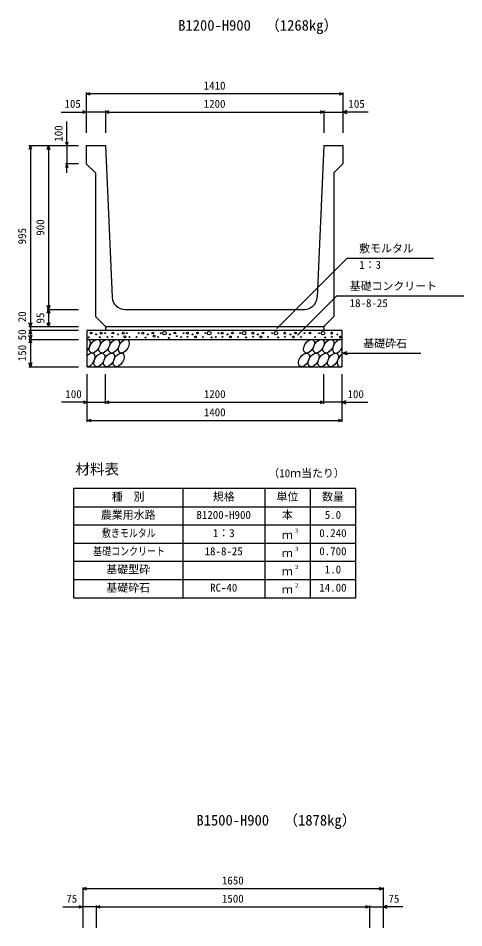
# Model space of a CAD drawing. Units: millimetres, scale not verified. Extents: x -33600 to 33600, y -11880 to 11880.
# Drawn here: x 7089 to 9537, y -5228 to -227 of the extents above; entities that cross this region are included whole.
import ezdxf
from ezdxf.enums import TextEntityAlignment as Align

# ---------------------------------------------------------------- set-up
doc = ezdxf.new("R2010")
doc.units = ezdxf.units.MM
doc.header["$LTSCALE"] = 40
for name, color, linetype, lineweight in [('0-0_DIM', 7, 'Continuous', 25), ('0-2_HATCH', 6, 'Continuous', 25), ('0-3_HYO', 3, 'Continuous', 25), ('0-4_HYO2', 4, 'Continuous', 25), ('0-5_OUTLINE', 3, 'Continuous', 25), ('0-6_TXT', 7, 'Continuous', 25)]:
    doc.layers.add(name, color=color, linetype=linetype, lineweight=lineweight)
doc.styles.add('ＭＳ ゴシック', font='')
doc.styles.get('ＭＳ ゴシック').set_extended_font_data('MS Gothic')

msp = doc.modelspace()

# ---------------------------------------------------------------- linework, layer by layer
at = {"layer": '0-0_DIM'}
for p, q in [((7463.16, -635.67), (7463.16, -858.17)), ((8873.16, -643.17), (7463.16, -643.17)), ((8873.16, -635.67), (8873.16, -858.17)), ((7325.38, -743.17), (7463.16, -743.17)), ((7568.16, -743.17), (7463.16, -743.17)), ((7568.16, -735.67), (7568.16, -858.17)), ((7568.16, -743.17), (8768.16, -743.17)), ((8768.16, -735.67), (8768.16, -858.17)), ((8768.16, -743.17), (8873.16, -743.17)), ((9010.93, -743.17), (8873.16, -743.17)), ((7355.66, -928.17), (7355.66, -795.92)), ((7148.16, -928.17), (7420.66, -928.17)), ((7155.66, -928.17), (7155.66, -1923.17)), ((7255.66, -928.17), (7255.66, -1828.17)), ((7355.66, -928.17), (7355.66, -1028.17)), ((7420.66, -1028.17), (7348.16, -1028.17)), ((7355.66, -1078.17), (7355.66, -1028.17)), ((8895.4, -1546.62), (8509.42, -1932.61)), ((8895.4, -1546.62), (9370.71, -1546.62)), ((8840.14, -1753.88), (8623.33, -1970.69)), ((8840.14, -1753.88), (9537.01, -1753.88)), ((7248.16, -1828.17), (7420.66, -1828.17)), ((7255.66, -1828.17), (7255.66, -1923.17)), ((7148.16, -1923.17), (7420.66, -1923.17)), ((7148.16, -1943.17), (7420.66, -1943.17)), ((7148.16, -1993.17), (7420.66, -1993.17)), ((7155.66, -1993.17), (7155.66, -2143.17)), ((8868.16, -2068.17), (8897.13, -2060.41)), ((8868.16, -2068.17), (9301.47, -2068.17)), ((8868.16, -2068.17), (8897.13, -2075.94)), ((7148.16, -2143.17), (7420.66, -2143.17)), ((7468.16, -2446.6), (7468.16, -2185.24)), ((7568.16, -2346.6), (7568.16, -2185.24)), ((8768.16, -2346.6), (8768.16, -2185.24)), ((8868.16, -2446.6), (8868.16, -2185.24)), ((7468.16, -2339.1), (7326.36, -2339.1)), ((7468.16, -2339.1), (7568.16, -2339.1)), ((7568.16, -2339.1), (8768.16, -2339.1)), ((8868.16, -2339.1), (8768.16, -2339.1)), ((8868.16, -2339.1), (9009.95, -2339.1)), ((7468.16, -2439.1), (8868.16, -2439.1)), ((7443.16, -5005.4), (7443.16, -5227.9)), ((9093.16, -5012.9), (7443.16, -5012.9)), ((9093.16, -5005.4), (9093.16, -5227.9)), ((7334.78, -5112.9), (7443.16, -5112.9)), ((7518.16, -5112.9), (7443.16, -5112.9)), ((7518.16, -5105.4), (7518.16, -5227.9)), ((7518.16, -5112.9), (9018.16, -5112.9)), ((9018.16, -5105.4), (9018.16, -5227.9)), ((9018.16, -5112.9), (9093.16, -5112.9)), ((9201.53, -5112.9), (9093.16, -5112.9))]:
    msp.add_line(p, q, dxfattribs=at)
for points in [[(7484.3, -650.87), (7463.16, -643.17), (7484.3, -635.48)], [(8852.01, -635.48), (8873.16, -643.17), (8852.01, -650.87)], [(7442.01, -735.48), (7463.16, -743.17), (7442.01, -750.87)], [(7589.3, -750.87), (7568.16, -743.17), (7589.3, -735.48)], [(8747.01, -735.48), (8768.16, -743.17), (8747.01, -750.87)], [(8894.3, -735.48), (8873.16, -743.17), (8894.3, -750.87)], [(7163.35, -949.32), (7155.66, -928.17), (7147.96, -949.32)], [(7247.96, -949.32), (7255.66, -928.17), (7263.35, -949.32)], [(7347.96, -907.03), (7355.66, -928.17), (7363.35, -907.03)], [(7363.35, -1049.32), (7355.66, -1028.17), (7347.96, -1049.32)], [(7263.35, -1807.03), (7255.66, -1828.17), (7247.96, -1807.03)], [(7247.96, -1849.32), (7255.66, -1828.17), (7263.35, -1849.32)], [(7163.35, -1902.03), (7155.66, -1923.17), (7147.96, -1902.03)], [(7163.35, -1964.32), (7155.66, -1943.17), (7147.96, -1964.32)], [(7155.66, -1923.17), (7155.66, -1943.17), (7155.66, -1993.17)], [(7263.35, -1902.03), (7255.66, -1923.17), (7247.96, -1902.03)], [(7163.35, -1972.03), (7155.66, -1993.17), (7147.96, -1972.03)], [(7163.35, -2014.32), (7155.66, -1993.17), (7147.96, -2014.32)], [(7163.35, -2122.03), (7155.66, -2143.17), (7147.96, -2122.03)], [(7447.01, -2331.41), (7468.16, -2339.1), (7447.01, -2346.8)], [(7589.3, -2346.8), (7568.16, -2339.1), (7589.3, -2331.41)], [(8747.01, -2331.41), (8768.16, -2339.1), (8747.01, -2346.8)], [(8889.3, -2331.41), (8868.16, -2339.1), (8889.3, -2346.8)], [(7489.3, -2446.8), (7468.16, -2439.1), (7489.3, -2431.41)], [(8847.01, -2431.41), (8868.16, -2439.1), (8847.01, -2446.8)], [(7464.3, -5020.6), (7443.16, -5012.9), (7464.3, -5005.21)], [(9072.01, -5005.21), (9093.16, -5012.9), (9072.01, -5020.6)], [(7422.01, -5105.21), (7443.16, -5112.9), (7422.01, -5120.6)], [(7539.3, -5120.6), (7518.16, -5112.9), (7539.3, -5105.21)], [(8997.01, -5105.21), (9018.16, -5112.9), (8997.01, -5120.6)], [(9114.3, -5105.21), (9093.16, -5112.9), (9114.3, -5120.6)]]:
    msp.add_lwpolyline(points, dxfattribs=at)
at = {"layer": '0-2_HATCH'}
for centre, radius in [((7893.23, -1958.95), 10), ((8138.46, -1958.95), 10), ((8330.15, -1958.95), 10), ((8505.24, -1958.95), 10), ((8763.38, -1958.95), 10), ((7476.82, -1980.87), 2.5), ((7489.24, -1958.07), 5), ((7517.28, -1965.95), 2.5), ((7536.8, -1981.22), 2.5), ((7545.32, -1958.95), 5), ((7566.35, -1958.95), 2.5), ((7580.37, -1979.96), 2.5), ((7605.31, -1979.28), 2.5), ((7609.24, -1958.07), 5), ((7637.28, -1965.95), 2.5), ((7665.32, -1958.95), 5), ((7675.4, -1979.28), 5), ((7686.35, -1958.95), 2.5), ((7700.37, -1979.96), 2.5), ((7738.18, -1979.96), 2.5), ((7752.2, -1958.95), 2.5), ((7773.23, -1958.95), 5), ((7788.35, -1982.99), 2.5), ((7801.27, -1965.95), 2.5), ((7829.31, -1958.07), 5), ((7835.73, -1975.8), 5), ((7858.18, -1979.96), 2.5), ((7872.2, -1958.95), 2.5), ((7916.71, -1985.23), 2.5), ((7921.27, -1965.95), 2.5), ((7949.31, -1958.07), 5), ((7960.65, -1975.64), 2.5), ((7983.41, -1979.96), 2.5), ((7997.43, -1958.95), 2.5), ((8018.46, -1958.95), 5), ((8019.76, -1979.29), 2.5), ((8046.49, -1965.95), 2.5), ((8062.82, -1979.53), 5), ((8074.53, -1958.07), 5), ((8103.41, -1979.96), 2.5), ((8117.43, -1958.95), 2.5), ((8150.42, -1982.03), 2.5), ((8175.1, -1979.96), 2.5), ((8189.12, -1958.95), 2.5), ((8210.15, -1958.95), 5), ((8211.45, -1979.29), 2.5), ((8238.18, -1965.95), 2.5), ((8254.51, -1979.53), 5), ((8266.22, -1958.07), 5), ((8295.1, -1979.96), 2.5), ((8309.12, -1958.95), 2.5), ((8342.1, -1982.03), 2.5), ((8377.75, -1958.95), 5), ((8379.06, -1979.29), 2.5), ((8405.79, -1965.95), 2.5), ((8422.11, -1979.53), 5), ((8433.83, -1958.07), 5), ((8462.7, -1979.96), 2.5), ((8484.21, -1958.95), 2.5), ((8517.2, -1982.03), 2.5), ((8552.85, -1958.95), 5), ((8554.15, -1979.29), 2.5), ((8584.13, -1965.95), 2.5), ((8600.45, -1979.53), 5), ((8612.16, -1958.07), 5), ((8641.04, -1979.96), 2.5), ((8662.55, -1958.95), 2.5), ((8691.96, -1958.07), 5), ((8720.84, -1979.96), 2.5), ((8742.35, -1958.95), 2.5), ((8775.34, -1982.03), 2.5), ((8810.98, -1958.95), 5), ((8812.29, -1979.29), 2.5), ((8842.26, -1965.95), 2.5), ((8858.59, -1979.53), 5)]:
    msp.add_circle(centre, radius, dxfattribs=at)
for centre, start_param, end_param in [((7456.19, -2030.67), 4.3711174, 6.6890199), ((8846.34, -2030.67), 6.2831853, 11.0601374), ((7481.51, -2105.67), 3.4964223, 7.563715), ((8871.66, -2105.67), 0.9351899, 3.8417621)]:
    msp.add_ellipse(centre, major_axis=(21.82, 35.31), ratio=0.5792, start_param=start_param, end_param=end_param, dxfattribs=at)
for centre in [(7509.4, -2030.67), (7562.61, -2030.67), (7615.83, -2030.67), (7669.04, -2030.67), (8686.7, -2030.67), (8739.91, -2030.67), (8793.12, -2030.67), (7534.72, -2105.67), (7587.94, -2105.67), (7641.15, -2105.67), (8658.81, -2105.67), (8712.02, -2105.67), (8765.23, -2105.67), (8818.45, -2105.67)]:
    msp.add_ellipse(centre, major_axis=(21.82, 35.31), ratio=0.5792, dxfattribs=at)
at = {"layer": '0-3_HYO'}
for p, q in [((7993.16, -2813.05), (7993.16, -3413.05)), ((8443.16, -2813.05), (8443.16, -3413.05)), ((8693.16, -2813.05), (8693.16, -3413.05)), ((7393.16, -2913.05), (8943.16, -2913.05))]:
    msp.add_line(p, q, dxfattribs=at)
msp.add_lwpolyline([(7393.16, -3413.05), (8943.16, -3413.05), (8943.16, -2813.05), (7393.16, -2813.05)], close=True, dxfattribs=at)
at = {"layer": '0-4_HYO2'}
for p, q in [((7393.16, -3013.05), (8943.16, -3013.05)), ((7393.16, -3113.05), (8943.16, -3113.05)), ((7393.16, -3213.05), (8943.16, -3213.05)), ((7393.16, -3313.05), (8943.16, -3313.05))]:
    msp.add_line(p, q, dxfattribs=at)
at = {"layer": '0-5_OUTLINE'}
for p, q in [((7463.16, -928.17), (7463.16, -1028.17)), ((7463.16, -928.17), (7568.16, -928.17)), ((7568.16, -928.17), (7605.18, -1761.28)), ((8768.16, -928.17), (8731.13, -1761.28)), ((8768.16, -928.17), (8873.16, -928.17)), ((8873.16, -928.17), (8873.16, -1028.17)), ((7463.16, -1028.17), (7513.16, -1078.17)), ((8873.16, -1028.17), (8823.16, -1078.17)), ((7513.16, -1078.17), (7513.16, -1868.17)), ((8823.16, -1078.17), (8823.16, -1868.17)), ((7675.11, -1828.17), (8661.2, -1828.17)), ((7568.16, -1923.17), (7513.16, -1868.17)), ((8768.16, -1923.17), (8823.16, -1868.17)), ((7468.16, -1943.17), (8868.16, -1943.17)), ((7468.16, -2143.17), (7468.16, -1943.17)), ((7568.16, -1923.17), (8768.16, -1923.17)), ((7568.16, -1923.17), (7568.16, -1943.17)), ((8768.16, -1923.17), (8768.16, -1943.17)), ((8868.16, -2143.17), (8868.16, -1943.17)), ((7468.16, -1993.17), (8868.16, -1993.17)), ((7468.16, -2143.17), (8868.16, -2143.17))]:
    msp.add_line(p, q, dxfattribs=at)
for centre, start, end in [((7675.11, -1758.17), 182.5448, 270), ((8661.2, -1758.17), 270, 357.4552)]:
    msp.add_arc(centre, 70, start, end, dxfattribs=at)

# ---------------------------------------------------------------- texts
at = {"layer": '0-0_DIM', "style": 'ＭＳ ゴシック'}
for s, p in [('1410', (8108.16, -633.17)), ('105', (7343.34, -733.17)), ('1200', (8108.16, -733.17)), ('105', (8902.98, -733.17)), ('敷モルタル', (8962.14, -1527.89)), ('1：3', (8962.14, -1618.58)), ('基礎コンクリート', (8910.14, -1735.15)), ('18-8-25', (8910.14, -1828.96)), ('基礎砕石', (8984.48, -2051)), ('100', (7348.16, -2329.1)), ('1200', (8108.69, -2329.1)), ('100', (8898.16, -2329.1)), ('1400', (8108.69, -2429.1)), ('1650', (8208.16, -5002.9)), ('75', (7353.32, -5102.9)), ('1500', (8208.16, -5102.9)), ('75', (9123, -5102.9))]:
    msp.add_text(s, height=43.99, dxfattribs=at).set_placement(p, align=Align.BOTTOM_LEFT)
for s, p in [('100', (7345.66, -906.25)), ('900', (7245.66, -1423.17)), ('995', (7145.66, -1470.67)), ('20', (7145.66, -1898.86)), ('95', (7245.66, -1905.67)), ('50', (7145.66, -1998.17)), ('150', (7145.66, -2113.17))]:
    msp.add_text(s, height=43.99, rotation=90, dxfattribs=at).set_placement(p, align=Align.BOTTOM_LEFT)
at = {"layer": '0-6_TXT', "style": 'ＭＳ ゴシック'}
for s, height, p in [('B1200-H900', 58.65, (7968.16, -313.5)), ('（1268kg）', 58.65, (8446.53, -313.5)), ('材料表', 58.65, (7403.16, -2753.05)), ('（10ｍ当たり）', 43.99, (8463.15, -2764.05)), ('種\u3000別', 43.99, (7603.16, -2893.05)), ('規格', 43.99, (8158.16, -2893.05)), ('単位', 43.99, (8508.16, -2893.05)), ('数量', 43.99, (8758.16, -2893.05)), ('農業用水路', 43.99, (7543.16, -2993.05)), ('B1200-H900', 43.99, (8068.16, -2993.05)), ('本', 43.99, (8538.16, -2993.05)), ('5.0', 43.99, (8773.16, -2993.05)), ('1：3', 43.99, (8158.16, -3093.05)), ('３', 21.99, (8603.7, -3062.68)), ('0.240', 43.99, (8743.16, -3093.05)), ('ｍ', 43.99, (8538.16, -3103.05)), ('18-8-25', 43.99, (8113.16, -3193.05)), ('３', 21.99, (8603.7, -3162.68)), ('0.700', 43.99, (8743.16, -3193.05)), ('ｍ', 43.99, (8538.16, -3203.05)), ('基礎型砕', 43.99, (7573.16, -3293.05)), ('２', 21.99, (8603.7, -3262.68)), ('1.0', 43.99, (8773.16, -3293.05)), ('ｍ', 43.99, (8538.16, -3303.05)), ('基礎砕石', 43.99, (7573.16, -3393.05)), ('RC-40', 43.99, (8143.16, -3393.05)), ('２', 21.99, (8603.7, -3362.68)), ('14.00', 43.99, (8743.16, -3393.05)), ('ｍ', 43.99, (8538.16, -3403.05)), ('（1878kg）', 58.65, (8546.53, -4683.22)), ('B1500-H900', 58.65, (8068.16, -4683.22))]:
    msp.add_text(s, height=height, dxfattribs=at).set_placement(p, align=Align.BOTTOM_LEFT)
at = {"layer": '0-6_TXT', "style": 'ＭＳ ゴシック', "width": 0.8}
for s, p in [('敷きモルタル', (7549.16, -3093.05)), ('基礎コンクリート', (7501.16, -3193.05))]:
    msp.add_text(s, height=43.99, dxfattribs=at).set_placement(p, align=Align.BOTTOM_LEFT)

doc.saveas('drawing.dxf')
